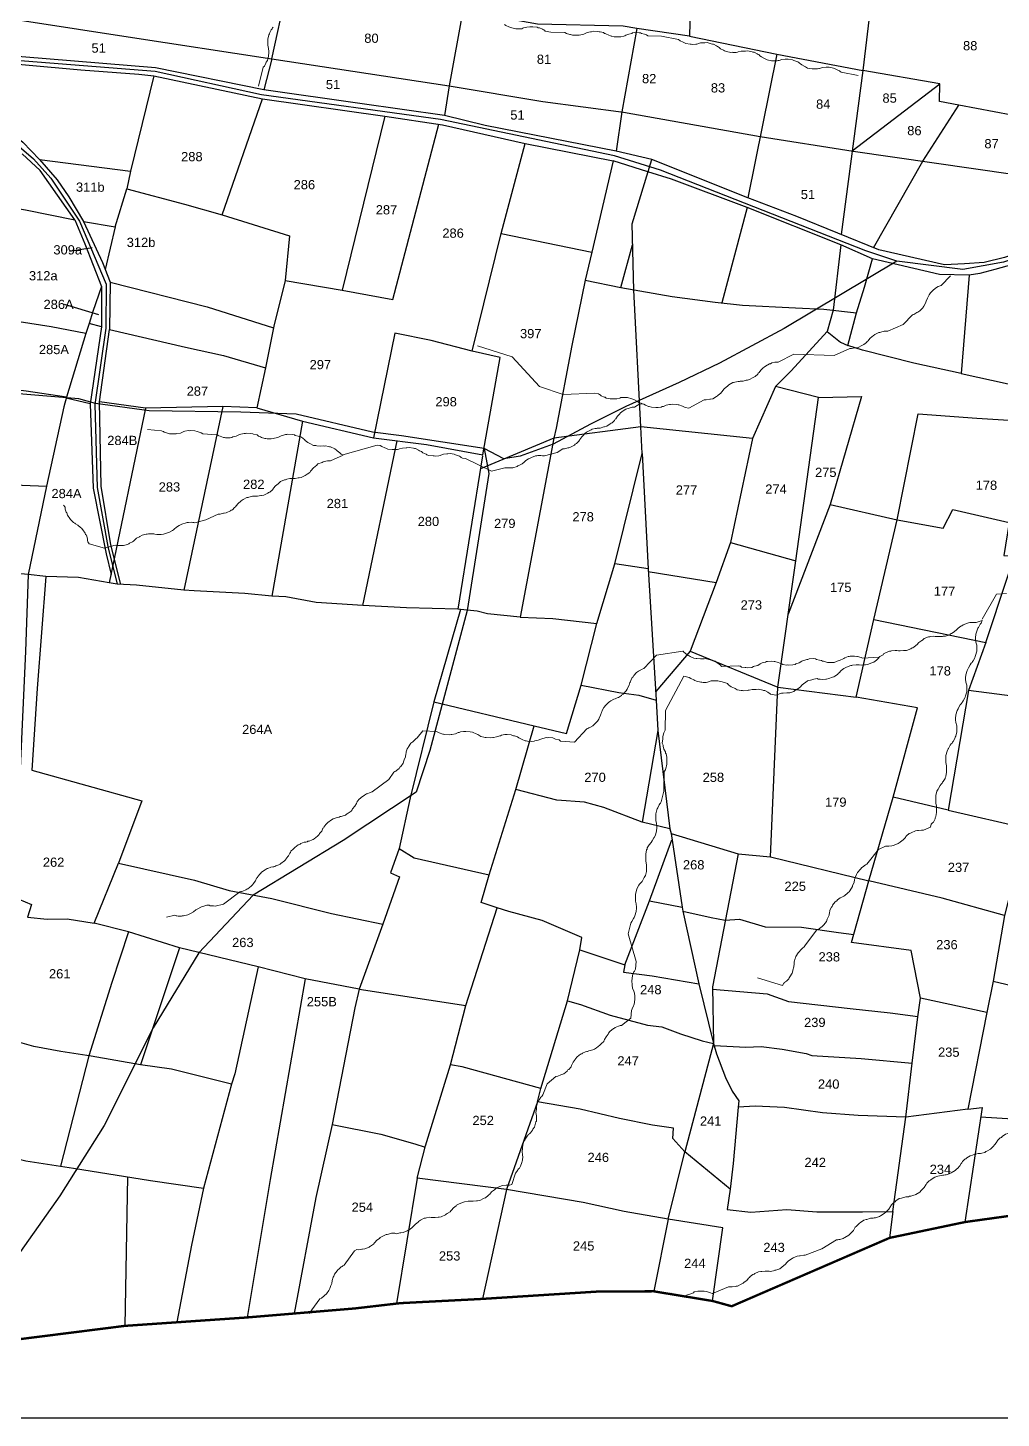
# Model space of a CAD drawing. Header units: inches. Extents: x 156 to 1336, y -394 to 439.
# Drawn here: x 368.1 to 663.6, y -394 to 27.8 of the extents above; entities that cross this region are included whole.
import ezdxf
from ezdxf.enums import TextEntityAlignment as Align

# ---------------------------------------------------------------- set-up
doc = ezdxf.new("R2010")
doc.units = ezdxf.units.IN
doc.header["$LTSCALE"] = 15
doc.header["$MEASUREMENT"] = 0
for name, color, linetype in [('BOUNDARY', 5, 'Continuous'), ('DIMENSION', 1, 'Continuous'), ('PLOT', 255, 'Continuous'), ('PLOT NO', 7, 'Continuous'), ('ROADS', 2, 'Continuous'), ('STREAM', 130, 'Continuous'), ('V', 6, 'Continuous')]:
    doc.layers.add(name, color=color, linetype=linetype)
doc.styles.get("Standard").update_dxf_attribs({"font": 'arial.ttf'})

msp = doc.modelspace()

# ---------------------------------------------------------------- linework, layer by layer
at = {"layer": 'BOUNDARY', "const_width": 0.713}
msp.add_lwpolyline([(678.01, -330.99), (652.61, -334.52), (629.73, -339.32), (581.8, -360.06), (576, -358.46), (558.13, -355.53), (541.67, -355.57), (506.16, -357.83), (481.23, -359.12), (467.45, -360.72), (434.7, -363.46), (397.64, -366.01), (364.16, -370.24)], dxfattribs=at)
at = {"layer": 'DIMENSION', "color": 2}
for points in [[(387.64, -39.01), (380.83, -40.13)], [(389.73, -59.28), (379.31, -56.21)]]:
    msp.add_lwpolyline(points, dxfattribs=at)
at = {"layer": 'PLOT'}
for points in [[(632.97, 120.62), (625.33, 46.24), (621.58, 14.86)], [(569.04, 25.24), (552.98, 27.59), (548.86, 28.24), (522.82, 28.88), (503.04, 32.45), (474.28, 36.94), (447.27, 40.91), (446.54, 38.31), (426.34, 41.25), (371.75, 48.46), (374.74, 59.19), (377.93, 73.28)], [(692.23, 61.64), (683.71, 42.83), (685.47, 35.1), (681.07, 24.24), (677.54, -0.78), (650.73, 4.31), (644.91, 5.42), (644.95, 10.8), (621.58, 14.86)], [(572.43, 54.14), (569.44, 42.1), (569.04, 25.24), (595.47, 19.75), (621.58, 14.86)], [(352.02, 32.25), (398.61, 25), (442.24, 18.37), (446.54, 38.31)], [(679.74, -18.47), (687.91, -27.9), (682.9, -33.76), (674.48, -38.81), (664.63, -41.91), (658.45, -43.44), (652.5, -43.85), (646.36, -44.08), (626.51, -39.61), (601.56, -29.51), (586.66, -23.85), (557.53, -12.16), (546.7, -9.6), (507.01, -1.81), (494.61, 1.17), (468.89, 4.81), (439.76, 8.96), (406.92, 15.65), (366.29, 18.97), (349, 20.21), (352.02, 32.25)], [(500.22, 32.89), (496.03, 10.13), (494.61, 1.17)], [(552.98, 27.59), (548.49, 2.26), (546.7, -9.6)], [(308.42, 12.04), (316.57, 14.76), (345.93, 17.91), (347.32, 17.96), (350.54, 18.07), (384.2, 15.01), (401.83, 13.69), (406.4, 13.21), (439.36, 6.24), (476.54, 1), (494.02, -1.63), (519.08, -7.29), (545.85, -12.6), (539.34, -40.25), (537.33, -48.81), (533.27, -68.6), (528.49, -93.66), (527.81, -96.75), (517.58, -151.04), (527.53, -151.45), (540.9, -152.94)], [(350.54, 18.07), (347.81, 3.11), (356.18, -0.28), (361.85, -2.93), (366.61, -6.89), (371.74, -12.19), (399.34, -15.73)], [(442.24, 18.37), (439.76, 8.96)], [(442.24, 18.37), (496.03, 10.13), (524.48, 5.41), (548.98, 2.17), (590.41, -5.18), (618.64, -9.61), (679.74, -18.47), (677.54, -0.78)], [(595.47, 19.75), (586.66, -23.85)], [(406.4, 13.21), (399.34, -15.73), (398.17, -21.08), (415.71, -25.77), (427.11, -28.98), (439.36, 6.24)], [(621.58, 14.86), (615.01, -34.96)], [(618.36, -9.57), (644.95, 10.8)], [(624.82, -38.93), (639.82, -12.68), (650.73, 4.31)], [(476.54, 1), (463.54, -51.78)], [(446.23, -48.84), (463.54, -51.78), (478.95, -54.66), (492.93, -1.47)], [(503.07, -70.29), (511.84, -34.59), (519.08, -7.29)], [(343.13, -23.41), (367.49, -27.44), (382.41, -30.5), (371.93, -15.5), (366.43, -10.48)], [(371.74, -12.19), (377.05, -18.31), (380.6, -23.49), (385.08, -31), (394.7, -32.55), (398.17, -21.08)], [(576, -358.46), (579.08, -336.23), (562.56, -333.62), (549.14, -331.3), (536.77, -328.56), (513.4, -324.64), (486.38, -321.25), (488.91, -311.36), (496.49, -286.84), (501.09, -268.78), (510.6, -239.22), (505.76, -237.59), (508.21, -229.14), (516.28, -203.25), (521.87, -183.99), (531.63, -186.28), (536.13, -171.63), (540.9, -152.94), (546.34, -134.82), (554.67, -101.33), (554.2, -93.32), (552.08, -51.85), (551.57, -31.73), (557.53, -12.16)], [(653.85, -47.28), (644.85, -47.07), (624.53, -42.33), (614.9, -38.07), (586.46, -26.77), (563.54, -18.12), (556.38, -15.94), (545.85, -12.6)], [(427.11, -28.98), (447.59, -35.28), (446.23, -48.84), (442.85, -62.77), (440.33, -75.42), (437.62, -87.54), (451.54, -91.57), (473.1, -96.64), (489.14, -98.6), (506.26, -101.81), (511.5, -72.22), (503.07, -70.29), (490.57, -67.11), (479.51, -64.9), (473.1, -96.64)], [(586.46, -26.77), (578.79, -55.63)], [(382.41, -30.5), (385.51, -37.8), (390.55, -50.67), (387.91, -58.24), (386.8, -61.89), (385.73, -64.99), (375.24, -62.92), (365.49, -61.44), (357.29, -60.42), (332.95, -57.26), (319.16, -54.9), (309.37, -52.94), (305.84, -52.57)], [(385.08, -31), (390.78, -43.44), (393.12, -49.43), (422.59, -56.82), (442.76, -63.23)], [(394.7, -32.55), (391.59, -45.52)], [(511.84, -34.59), (539.34, -40.25)], [(537.33, -48.81), (548.19, -51.02), (551.73, -38.1)], [(614.9, -38.07), (612.6, -57.85)], [(548.19, -51.02), (563.7, -53.7), (576.82, -55.41), (585.07, -56.32), (601.22, -57.14), (609.79, -57.53), (619.71, -58.68), (622.12, -50.88), (624.53, -42.33)], [(672.63, -42.53), (661.66, -45.51), (657.16, -46.78), (653.85, -47.28), (651.41, -77.12), (680, -83.34)], [(393.12, -49.43), (392.99, -63.71), (416.02, -69.11), (427.56, -71.6), (440.33, -75.42)], [(390.55, -50.67), (390.48, -62.97), (386.8, -61.89)], [(612.6, -57.85), (610.75, -64.33), (614.79, -67.55), (617.09, -68.55)], [(651.41, -77.12), (637.08, -73.96), (621.54, -69.99), (617.1, -68.56), (619.71, -58.68)], [(390.48, -62.97), (387.12, -86.3), (379.84, -84.59)], [(385.73, -64.99), (379.93, -84.31), (367.67, -82.43), (346.91, -79.95), (328.52, -76.86), (323.62, -76.04), (321.73, -75.15), (305.29, -72.37)], [(437.62, -87.54), (427.37, -87.15), (403.9, -87.64), (389.92, -85.64), (392.99, -63.71)], [(610.75, -64.33), (599.83, -76.32), (595.1, -81.04), (588.11, -96.82), (554.2, -93.32), (527.81, -96.75), (505.58, -105.98)], [(379.93, -84.31), (379.07, -87.23), (373.87, -111.25), (368.24, -138.06)], [(563.01, -215.19), (563.39, -216.67), (583.79, -222.81), (593.6, -223.74), (595.85, -172.29), (601.23, -133.89), (608.13, -84.4), (595.1, -81.04)], [(608.13, -84.4), (621.22, -84.11), (611.74, -116.87), (598.95, -150.11)], [(387.12, -86.3), (387.94, -111.85), (391.9, -131.85), (393.41, -138.09)], [(396.36, -141.06), (393.37, -129.12), (390.37, -111.23), (389.92, -85.64)], [(403.9, -87.64), (392.88, -140.64)], [(427.37, -87.15), (415.51, -142.84)], [(451.54, -91.57), (442.2, -144.65)], [(634.7, -302.65), (636.54, -286.31), (638.33, -272.24), (639.11, -266.62), (636.23, -252.11), (618.16, -249.71), (623.43, -231.03), (630.77, -205.65), (638.16, -178.51), (619.59, -175.32), (624.95, -151.77), (632.05, -121.46), (638.45, -89.29), (656.19, -90.69), (670.75, -91.57)], [(588.11, -96.82), (581.49, -128.37), (577.05, -140.5), (569.19, -161.33), (558.73, -173.54)], [(469.86, -147.46), (480.23, -97.51)], [(506.21, -102.11), (498.63, -148.54)], [(554.67, -101.33), (556.43, -136.31), (546.34, -134.82)], [(341.51, -109.95), (373.87, -111.25)], [(611.74, -116.87), (632.05, -121.46), (645.97, -124), (648.94, -118.32), (665.99, -122.33), (664.44, -132.33), (676.9, -133.25)], [(499.5, -148.71), (498.63, -148.54), (483.08, -148.21), (469.86, -147.46), (455.72, -146.53), (446.52, -144.8), (442.2, -144.65), (434.06, -143.85), (418.69, -143.01), (415.51, -142.84), (401.17, -141.29), (395.3, -141.01), (392.88, -140.64), (383.53, -139.03), (373.61, -138.63), (368.24, -138.06), (356.8, -137.06), (336.94, -133.57), (323.17, -129.11), (314.71, -127.03), (306.76, -125.06), (301, -124.01)], [(581.49, -128.37), (601.23, -133.89)], [(658.93, -158.74), (665.37, -139.22), (667.57, -132.56)], [(368.24, -138.06), (367.42, -161.42), (365.88, -196.86), (363.93, -203.91), (358.85, -227.65), (357.64, -233.34), (369.31, -238.15), (368.05, -241.99), (374, -242.66), (380.05, -242.57), (388.32, -243.81), (395.68, -225.63)], [(373.61, -138.63), (371.02, -172.63), (369.33, -197.46), (402.73, -206.73), (395.68, -225.63), (418.76, -230.83), (429.25, -233.9), (442.21, -236.35), (460.29, -240.95), (475.93, -244.17)], [(556.43, -136.31), (558.9, -176.24), (559.43, -185.4), (554.66, -213.2), (542.98, -208.73), (537.14, -207.11), (528.77, -206.58), (516.28, -203.25)], [(556.48, -137.18), (577.05, -140.5)], [(726.27, -137.9), (716.01, -185.45), (710.39, -184.11), (691.2, -178.08), (653.7, -173.22)], [(517.58, -151.04), (507.64, -150.01), (504.53, -149.15), (499.5, -148.71), (491.37, -176.66), (484.26, -205.81), (480.83, -221.24), (478.24, -228.58), (480.98, -229.78), (475.93, -244.17), (468.78, -263.88), (467.46, -269.51), (460.51, -304.89), (455.53, -327.05), (449.02, -362.26)], [(624.95, -151.77), (658.93, -158.74), (653.7, -173.22), (647.5, -209.52), (630.77, -205.65)], [(569.19, -161.33), (595.85, -172.29)], [(536.13, -171.63), (547.58, -173.91), (553.64, -174.7), (558.9, -176.24)], [(595.85, -172.29), (619.59, -175.32)], [(491.37, -176.66), (521.87, -183.99)], [(559.43, -185.4), (563.01, -215.19), (554.66, -213.2)], [(647.5, -209.52), (671.29, -215.03), (664.6, -241.47), (645.64, -236.26), (623.43, -231.03)], [(549.32, -256.51), (556.83, -237.04), (563.68, -218.61)], [(563.39, -216.67), (566.75, -238.99), (566.93, -240.2), (571.85, -262.24), (576.26, -280.33)], [(480.83, -221.24), (485.4, -223.99), (508.21, -229.14)], [(583.79, -222.81), (575.93, -263.16), (576.26, -280.33), (567.55, -313.23)], [(593.6, -223.74), (623.43, -231.03)], [(523.85, -294.03), (531.92, -267.42), (535.69, -251.96), (536.33, -248.19), (524.28, -243.08), (514.19, -240.26), (510.6, -239.22)], [(556.83, -237.04), (566.75, -238.99)], [(566.93, -240.2), (575.58, -242.12), (579.87, -242.95), (584.22, -242.63), (591.99, -244.92), (602.97, -245.08), (614.2, -246.71), (618.86, -247.25)], [(468.78, -263.88), (452.38, -260.69), (438.1, -257.1), (414.19, -251.37), (398.75, -246.44), (388.32, -243.81)], [(664.6, -241.47), (661.12, -261.43), (659.28, -270.92), (639.11, -266.62)], [(398.75, -246.44), (393.66, -261.82), (386.71, -284.11)], [(414.19, -251.37), (402.4, -286.78)], [(535.69, -251.96), (549.32, -256.51), (548.93, -258.66), (557.64, -259.8), (571.85, -262.24)], [(438.1, -257.1), (431.01, -289.6), (430.02, -292.67), (411.73, -288.11), (402.4, -286.78), (387.34, -284.21), (378.16, -282.75), (369.94, -281.31), (359.29, -278.2)], [(452.38, -260.69), (441.75, -321.65), (434.7, -363.46)], [(661.12, -261.43), (680.43, -266), (691.17, -267.56), (718.17, -272.84), (733.19, -276.42), (745.81, -278.95), (756.51, -279.78)], [(468.78, -263.88), (501.09, -268.78)], [(575.94, -263.83), (592.53, -265.28), (599.07, -267.56), (617.73, -269.77), (629.95, -271.08), (638.34, -272.14)], [(531.92, -267.42), (535.88, -268.54), (544.93, -271.73), (556.25, -274.74), (560.63, -275.31), (566.25, -277.45), (572.81, -279.52), (576.26, -280.33), (577.16, -283.48), (579.93, -290.67), (581.94, -294.84), (583.95, -297.72), (583.77, -299.62), (582.28, -316.8), (581.34, -324.56), (567.55, -313.23)], [(659.28, -270.92), (653.47, -300.28), (634.7, -302.65)], [(576.45, -280.99), (586.12, -281.42), (590.71, -281.31), (597.14, -282.1), (604.41, -283.38), (606.1, -283.94), (621.1, -284.92), (636.54, -286.31)], [(386.71, -284.11), (378.1, -317.53)], [(562.56, -333.62), (567.55, -313.23), (563.92, -309.18), (564.19, -306.08), (557.79, -305.17), (547.71, -303.13), (535.76, -300.23), (522.87, -298.06), (523.85, -294.03), (500.03, -287.47), (496.49, -286.84)], [(430.02, -292.67), (421.53, -324.27)], [(522.87, -298.06), (513.4, -324.64)], [(630.67, -331.27), (634.7, -302.65), (620.16, -302.2), (609.41, -301.42), (597.79, -299.76), (588.94, -299.41), (583.77, -299.62)], [(653.47, -300.28), (657.78, -299.79), (652.61, -334.52)], [(657.35, -302.6), (680.37, -304.05), (678.01, -330.99)], [(460.51, -304.89), (475.31, -307.88), (485.6, -310.82), (488.77, -311.8)], [(356.39, -313.15), (367.6, -315.94), (382, -318.12), (405.41, -321.93), (421.53, -324.27), (417.88, -341.55), (413.43, -364.92)], [(398.4, -320.79), (397.64, -366.01)], [(486.38, -321.25), (480.04, -359.26)], [(513.4, -324.64), (506.16, -357.83)], [(581.34, -324.56), (580.42, -330.7), (587.66, -331.48), (598.51, -330.69), (607.62, -331.38), (621.54, -331.46), (630.67, -331.27), (629.73, -339.32)], [(562.56, -333.62), (558.13, -355.53)]]:
    msp.add_lwpolyline(points, dxfattribs=at)
at = {"layer": 'ROADS', "color": 2}
for points in [[(692.27, -26.01), (681.62, -37.44), (664.33, -43.34), (651.98, -45.5), (631.93, -43.01), (622.53, -39.84), (560.22, -15.39), (546.23, -11.04), (493.41, -0.01), (439.13, 7.42), (406.83, 14.53), (349.14, 19.05), (316.21, 15.98), (308.56, 13.44)], [(346.15, 2.54), (359.65, -3.31), (369.86, -11.98), (375.17, -17.84), (383.85, -30.93), (391.9, -49.96), (391.8, -63.33), (388.52, -86.53), (389.19, -111.67), (392.48, -129.56), (395.3, -141.01)], [(631.93, -43.01), (597.72, -63.48), (578.07, -73.99), (565.91, -79.87), (549.64, -87.07), (538.98, -92.48), (527.6, -98.52), (517.58, -102.13), (512.65, -102.94), (506.71, -99.8), (481.62, -96.02), (472.74, -94.85), (449.57, -89.44), (432.81, -88.8), (404.95, -88.45), (388.71, -86.18), (383.66, -84.77), (365.42, -83.22), (346.57, -81.27), (331.38, -79.03), (309.14, -74.54), (305.27, -74.04)], [(506.71, -99.8), (508.07, -107.46), (501.56, -148.96), (490.2, -191.51), (486.07, -204.06), (463.9, -218.72), (436.55, -235.32), (420.03, -252.84), (406.22, -275.63), (391.34, -305.22), (377.89, -326.61), (350.95, -364.44), (344.21, -371.36)]]:
    msp.add_lwpolyline(points, dxfattribs=at)
at = {"layer": 'STREAM', "color": 4, "lineweight": 0}
for points in [[(442.64, 27.97), (442.4, 27.73), (442.29, 27.5), (442.05, 27.15), (441.58, 26.33), (441.47, 25.98), (441.35, 25.63), (441, 24.34), (441, 23.76), (441, 23.41), (441, 22.47), (441.23, 21.53), (441.23, 21.3), (441.35, 20.83), (441.35, 19.9), (441.23, 19.55), (441.23, 19.2), (440.88, 17.91), (440.53, 17.33), (440.41, 17.09), (439.95, 16.16), (439.6, 15.8)], [(525.2, 26.8), (524.96, 27.03), (524.73, 27.15), (524.38, 27.38), (523.44, 27.73), (523.09, 27.73), (522.74, 27.97), (521.45, 28.08), (520.75, 28.08), (520.52, 28.08), (519.58, 27.97), (518.65, 27.73), (518.41, 27.62), (518.06, 27.5), (517.01, 27.5), (516.66, 27.5), (516.31, 27.5), (515.02, 27.73), (514.44, 27.97), (514.2, 28.08), (513.27, 28.43), (512.8, 28.79)], [(525.2, 26.8), (526.95, 26.45)], [(526.95, 26.45), (531.16, 26.33)], [(543.79, 25.86), (543.44, 26.1), (543.2, 26.1), (542.85, 26.33), (541.92, 26.56), (541.57, 26.56), (541.22, 26.68), (539.93, 26.8), (539.23, 26.56), (538.99, 26.56), (537.94, 26.33), (537.12, 25.98), (536.89, 25.86), (536.54, 25.74), (535.49, 25.51), (535.25, 25.51), (534.9, 25.51), (533.5, 25.51), (532.91, 25.74), (532.68, 25.74), (531.63, 26.1), (531.16, 26.33)], [(556.3, 25.39), (555.95, 25.63), (555.72, 25.74), (555.37, 25.86), (554.43, 26.1), (554.08, 26.21), (553.73, 26.21), (552.44, 26.33), (551.74, 26.21), (551.51, 26.1), (550.57, 25.86), (549.64, 25.51), (549.4, 25.39), (549.05, 25.28), (548.12, 25.04), (547.76, 25.04), (547.41, 25.04), (546.13, 25.04), (545.43, 25.28), (545.19, 25.28), (544.26, 25.63), (543.79, 25.86)], [(556.3, 25.39), (560.51, 25.28)], [(560.51, 25.28), (565.66, 24.22)], [(578.05, 21.77), (577.7, 22), (577.47, 22.12), (577.23, 22.35), (576.3, 22.82), (575.95, 22.82), (575.6, 22.94), (574.31, 23.29), (573.61, 23.17), (573.37, 23.17), (572.32, 23.17), (571.5, 22.94), (571.27, 22.82), (570.92, 22.82), (569.87, 22.7), (569.51, 22.82), (569.16, 22.82), (567.88, 23.06), (567.29, 23.29), (567.06, 23.41), (566.12, 23.87), (565.66, 24.22)], [(590.33, 19.31), (590.1, 19.55), (589.86, 19.66), (589.51, 19.9), (588.58, 20.37), (588.23, 20.37), (587.99, 20.48), (586.7, 20.83), (586, 20.72), (585.77, 20.72), (584.72, 20.72), (583.78, 20.48), (583.55, 20.37), (583.2, 20.25), (582.14, 20.25), (581.91, 20.37), (581.56, 20.25), (580.27, 20.6), (579.57, 20.83), (579.34, 20.95), (578.4, 21.42), (578.05, 21.77)], [(602.73, 16.86), (602.37, 17.09), (602.14, 17.21), (601.91, 17.44), (600.97, 17.79), (600.62, 17.91), (600.27, 18.03), (598.98, 18.26), (598.28, 18.26), (598.05, 18.26), (597, 18.14), (596.18, 17.91), (595.94, 17.91), (595.59, 17.79), (594.54, 17.79), (594.19, 17.79), (593.84, 17.79), (592.55, 18.03), (591.97, 18.38), (591.73, 18.49), (590.8, 18.96), (590.33, 19.31)], [(438.19, 10.07), (439.6, 15.8)], [(615, 14.28), (614.77, 14.52), (614.54, 14.75), (614.19, 14.87), (613.25, 15.34), (612.9, 15.45), (612.67, 15.57), (611.38, 15.8), (610.68, 15.8), (610.44, 15.8), (609.39, 15.69), (608.46, 15.45), (608.22, 15.45), (607.87, 15.34), (606.82, 15.34), (606.47, 15.34), (606.23, 15.34), (604.83, 15.57), (604.25, 15.92), (604.01, 16.04), (603.08, 16.51), (602.73, 16.86)], [(615, 14.28), (620.15, 13.35)], [(645.41, -50.38), (645.06, -50.5), (644.82, -50.62), (644.47, -50.73), (643.65, -51.2), (643.42, -51.43), (643.07, -51.67), (642.13, -52.6), (641.78, -53.19), (641.67, -53.42), (641.2, -54.24), (640.85, -55.18), (640.73, -55.41), (640.61, -55.76), (640.15, -56.7), (639.91, -56.93), (639.8, -57.16), (638.86, -58.1), (638.27, -58.45), (638.04, -58.57), (637.11, -59.15), (636.64, -59.27)], [(645.41, -50.38), (648.21, -47.46)], [(629.15, -64.3), (633.83, -62.19)], [(633.83, -62.19), (636.64, -59.27)], [(629.15, -64.3), (628.69, -64.3), (628.45, -64.3), (628.1, -64.3), (627.05, -64.53), (626.81, -64.65), (626.46, -64.65), (625.29, -65.23), (624.71, -65.7), (624.48, -65.82), (623.77, -66.52), (623.19, -67.22), (622.96, -67.34), (622.72, -67.69), (621.9, -68.27), (621.67, -68.39), (621.32, -68.62), (620.15, -69.21), (619.45, -69.33), (619.21, -69.33), (618.16, -69.56), (617.69, -69.56)], [(540.28, -83.01), (530.69, -83.48), (523.44, -81.02), (515.14, -72.02), (504.61, -68.74)], [(595.94, -73.65), (600.62, -71.2)], [(600.62, -71.2), (612.9, -71.67)], [(612.9, -71.67), (617.69, -69.56)], [(595.94, -73.65), (595.59, -73.65), (595.24, -73.65), (594.89, -73.65), (593.96, -73.89), (593.6, -74.12), (593.25, -74.12), (592.08, -74.82), (591.62, -75.17), (591.38, -75.41), (590.68, -76.11), (590.1, -76.81), (589.86, -77.04), (589.75, -77.28), (588.93, -77.98), (588.69, -78.1), (588.34, -78.33), (587.17, -78.92), (586.59, -79.15), (586.24, -79.15), (585.3, -79.38), (584.72, -79.38)], [(584.72, -79.38), (584.37, -79.38), (584.13, -79.5), (583.78, -79.5), (582.73, -79.73), (582.38, -79.85), (582.14, -79.85), (580.97, -80.55), (580.39, -81.02), (580.27, -81.14), (579.45, -81.84), (578.87, -82.54), (578.75, -82.77), (578.52, -83.01), (577.7, -83.71), (577.47, -83.83), (577.23, -84.06), (576.06, -84.76), (575.36, -84.88), (575.13, -84.88), (574.08, -85.11), (573.49, -85.11)], [(541.33, -83.24), (540.28, -83.01)], [(541.33, -83.24), (541.68, -83.48), (541.92, -83.59), (542.15, -83.83), (543.09, -84.29), (543.44, -84.29), (543.67, -84.53), (544.96, -84.76), (545.66, -84.76), (545.89, -84.76), (546.95, -84.76), (547.88, -84.53), (548.12, -84.41), (548.47, -84.41), (549.52, -84.41), (549.87, -84.41), (550.22, -84.41), (551.51, -84.76), (552.09, -85), (552.32, -85.11), (553.26, -85.58), (553.61, -85.93)], [(552.32, -87.34), (551.86, -87.34), (551.62, -87.34), (551.27, -87.45), (550.34, -87.69), (549.99, -87.8), (549.64, -87.92), (548.58, -88.62), (548, -89.09), (547.88, -89.32), (547.18, -90.02), (546.59, -90.84), (546.48, -90.96), (546.24, -91.31), (545.54, -92.01), (545.19, -92.13), (544.96, -92.36), (543.91, -93.07), (543.2, -93.3), (542.97, -93.3), (541.92, -93.65), (541.45, -93.65)], [(552.32, -87.34), (553.96, -86.28)], [(554.66, -86.17), (553.61, -85.93)], [(553.96, -86.28), (555.13, -86.4)], [(567.64, -87.45), (567.29, -87.22), (567.06, -87.1), (566.83, -86.98), (565.77, -86.63), (565.54, -86.63), (565.19, -86.52), (563.78, -86.4), (563.2, -86.52), (562.97, -86.52), (561.91, -86.75), (561.1, -87.1), (560.74, -87.1), (560.39, -87.34), (559.46, -87.45), (559.11, -87.45), (558.76, -87.45), (557.47, -87.34), (556.77, -87.1), (556.53, -87.1), (555.6, -86.75), (555.13, -86.4)], [(567.64, -87.45), (568.81, -87.57)], [(568.81, -87.57), (573.49, -85.11)], [(408.72, -94.47), (404.51, -94.12)], [(408.72, -94.47), (408.96, -94.59), (409.31, -94.7), (409.54, -94.94), (410.6, -95.17), (410.83, -95.29), (411.18, -95.4), (412.47, -95.4), (413.17, -95.4), (413.4, -95.29), (414.45, -95.17), (415.27, -94.82), (415.51, -94.7), (415.86, -94.59), (416.91, -94.35), (417.26, -94.47), (417.61, -94.35), (418.9, -94.47), (419.6, -94.7), (419.83, -94.82), (420.77, -95.05), (421.24, -95.4)], [(425.45, -95.75), (421.24, -95.4)], [(425.68, -95.75), (425.45, -95.75)], [(425.68, -95.75), (425.91, -95.87), (426.15, -95.99), (426.5, -96.11), (427.55, -96.46), (427.9, -96.46), (428.14, -96.57), (429.54, -96.57), (430.12, -96.46), (430.36, -96.34), (431.41, -96.11), (432.23, -95.75), (432.46, -95.64), (432.81, -95.52), (433.87, -95.29), (434.22, -95.29), (434.45, -95.17), (435.85, -95.29), (436.44, -95.4), (436.67, -95.52), (437.72, -95.75), (438.19, -96.11)], [(438.19, -96.11), (438.54, -96.22), (438.78, -96.34), (439.13, -96.46), (440.06, -96.81), (440.41, -96.81), (440.77, -96.92), (442.05, -96.92), (442.75, -96.81), (442.99, -96.69), (444.04, -96.46), (444.86, -96.11), (445.09, -95.99), (445.44, -95.87), (446.38, -95.64), (446.73, -95.64), (447.08, -95.52), (448.37, -95.64), (449.07, -95.75), (449.3, -95.87), (450.24, -96.11), (450.82, -96.34)], [(451.06, -96.34), (450.82, -96.34)], [(451.64, -96.69), (451.06, -96.34)], [(451.64, -96.69), (451.87, -96.92), (452.11, -97.16), (452.34, -97.39), (453.16, -97.98), (453.39, -98.09), (453.75, -98.33), (454.91, -98.91), (455.62, -98.91), (455.85, -99.03), (456.9, -99.15), (457.84, -99.03), (458.07, -99.15), (458.42, -99.03), (459.48, -99.26), (459.71, -99.38), (460.06, -99.38), (461.35, -99.96), (461.81, -100.32), (462.05, -100.55), (462.87, -101.13), (463.22, -101.6)], [(541.45, -93.65), (540.98, -93.65), (540.75, -93.77), (540.4, -93.77), (539.46, -94), (539.11, -94.23), (538.76, -94.35), (537.71, -94.94), (537.12, -95.4), (537.01, -95.64), (536.3, -96.34), (535.72, -97.16), (535.6, -97.27), (535.37, -97.63), (534.67, -98.33), (534.32, -98.56), (534.08, -98.8), (533.03, -99.38), (532.33, -99.61), (532.09, -99.61), (531.04, -99.96), (530.57, -99.96)], [(463.8, -101.72), (474.21, -98.8)], [(474.21, -98.8), (475.15, -98.91)], [(487.66, -100.78), (487.31, -100.67), (487.07, -100.55), (486.72, -100.32), (485.79, -99.85), (485.55, -99.85), (485.2, -99.73), (483.92, -99.5), (483.21, -99.61), (482.98, -99.61), (481.93, -99.73), (480.99, -99.96), (480.76, -100.08), (480.41, -100.2), (479.36, -100.2), (479.12, -100.2), (478.77, -100.2), (477.48, -100.08), (476.78, -99.73), (476.55, -99.61), (475.61, -99.26), (475.15, -98.91)], [(500.05, -102.77), (499.7, -102.54), (499.47, -102.42), (499.23, -102.19), (498.3, -101.84), (497.95, -101.72), (497.6, -101.6), (496.31, -101.37), (495.61, -101.48), (495.38, -101.48), (494.32, -101.6), (493.5, -101.84), (493.27, -101.95), (492.92, -102.07), (491.87, -102.19), (491.52, -102.07), (491.17, -102.07), (489.88, -101.95), (489.29, -101.72), (489.06, -101.6), (488.01, -101.13), (487.66, -100.78)], [(524.96, -102.07), (528.82, -101.02)], [(528.82, -101.02), (530.57, -99.96)], [(460.06, -103.59), (459.71, -103.59), (459.48, -103.59), (459.12, -103.59), (458.07, -103.82), (457.84, -103.94), (457.49, -104.06), (456.2, -104.53), (455.73, -104.99), (455.5, -105.23), (454.8, -105.81), (454.21, -106.51), (453.98, -106.75), (453.75, -107.1), (452.93, -107.68), (452.69, -107.8), (452.34, -108.03), (451.17, -108.62), (450.47, -108.73), (450.24, -108.73), (449.3, -108.97), (448.72, -108.97)], [(460.06, -103.59), (463.92, -101.84)], [(463.92, -101.84), (463.22, -101.6)], [(500.05, -102.77), (500.99, -102.89)], [(500.99, -102.89), (508.94, -106.75)], [(524.96, -102.07), (524.61, -102.07), (524.38, -102.07), (523.91, -101.95), (522.97, -101.95), (522.62, -102.07), (522.27, -102.07), (520.99, -102.54), (520.4, -102.89), (520.17, -103), (519.35, -103.47), (518.65, -104.17), (518.41, -104.29), (518.18, -104.53), (517.24, -104.99), (516.89, -105.11), (516.66, -105.34), (515.37, -105.69), (514.67, -105.69), (514.44, -105.69), (513.38, -105.69), (512.92, -105.69)], [(448.72, -108.97), (448.37, -108.97), (448.13, -108.97), (447.66, -108.97), (446.73, -109.2), (446.38, -109.32), (446.03, -109.32), (444.86, -109.9), (444.39, -110.37), (444.16, -110.61), (443.34, -111.19), (442.75, -111.89), (442.64, -112.13), (442.4, -112.36), (441.58, -113.06), (441.23, -113.18), (441, -113.41), (439.83, -114), (439.13, -114.11), (438.89, -114.11), (437.84, -114.35), (437.37, -114.35)], [(508.94, -106.75), (512.92, -105.69)], [(379.02, -117.04), (379.49, -117.62)], [(386.39, -128.15), (386.27, -127.8), (386.27, -127.56), (386.27, -127.21), (385.92, -126.16), (385.69, -125.92), (385.57, -125.57), (384.87, -124.52), (384.4, -124.05), (384.17, -123.82), (383.35, -123.12), (382.65, -122.65), (382.41, -122.53), (382.06, -122.3), (381.36, -121.6), (381.13, -121.36), (380.89, -121.13), (380.19, -120.08), (379.96, -119.38), (379.84, -119.14), (379.49, -118.21), (379.49, -117.62)], [(437.37, -114.35), (436.91, -114.35), (436.67, -114.35), (436.32, -114.35), (435.27, -114.58), (435.04, -114.7), (434.68, -114.7), (433.52, -115.28), (432.93, -115.75), (432.81, -115.87), (431.99, -116.57), (431.41, -117.27), (431.18, -117.51), (430.94, -117.74), (430.24, -118.44), (429.89, -118.56), (429.66, -118.79), (428.37, -119.38), (427.79, -119.49), (427.55, -119.49), (426.5, -119.73), (425.91, -119.73)], [(418.9, -122.42), (418.55, -122.3), (418.2, -122.3), (417.85, -122.18), (416.91, -122.3), (416.56, -122.3), (416.21, -122.42), (414.92, -122.77), (414.34, -123.12), (414.1, -123.24), (413.28, -123.7), (412.58, -124.29), (412.35, -124.52), (412.12, -124.76), (411.18, -125.22), (410.83, -125.34), (410.6, -125.46), (409.31, -125.81), (408.61, -125.92), (408.37, -125.92), (407.32, -125.92), (406.74, -125.81)], [(418.9, -122.42), (422.17, -121.48)], [(422.17, -121.48), (425.91, -119.73)], [(406.74, -125.81), (406.39, -125.69), (406.15, -125.69), (405.8, -125.69), (404.75, -125.69), (404.4, -125.81), (404.05, -125.81), (402.88, -126.16), (402.18, -126.51), (402.06, -126.63), (401.12, -127.09), (400.42, -127.8), (400.19, -127.91), (399.95, -128.15), (399.02, -128.61), (398.78, -128.73), (398.43, -128.97), (397.15, -129.32), (396.45, -129.32), (396.21, -129.32), (395.16, -129.32), (394.69, -129.2)], [(386.39, -128.15), (386.74, -128.73)], [(386.74, -128.73), (391.42, -130.13)], [(391.42, -130.13), (394.69, -129.2)], [(662.13, -144.05), (657.8, -151.65)], [(665.17, -143.82), (662.13, -144.05)], [(656.05, -152.59), (655.7, -152.59), (655.35, -152.59), (655, -152.59), (654.06, -152.59), (653.71, -152.7), (653.36, -152.82), (652.07, -153.29), (651.61, -153.64), (651.37, -153.76), (650.55, -154.34), (649.85, -155.04), (649.62, -155.16), (649.38, -155.51), (648.57, -155.98), (648.21, -156.1), (647.98, -156.33), (646.69, -156.8), (645.99, -156.8), (645.76, -156.91), (644.71, -156.91), (644.24, -156.91)], [(654.53, -164.98), (654.76, -164.75), (654.88, -164.51), (655.11, -164.28), (655.58, -163.35), (655.7, -162.99), (655.82, -162.64), (656.17, -161.36), (656.17, -160.77), (656.17, -160.42), (656.17, -159.49), (655.93, -158.55), (655.93, -158.32), (655.82, -157.97), (655.82, -156.91), (655.93, -156.56), (655.93, -156.21), (656.28, -154.93), (656.52, -154.34), (656.75, -154.11), (657.22, -153.17), (657.57, -152.82)], [(656.05, -152.59), (657.8, -152)], [(657.8, -152), (657.57, -152.82)], [(644.24, -156.91), (643.89, -156.91), (643.54, -156.91), (643.19, -156.8), (642.25, -156.91), (641.9, -157.03), (641.55, -157.03), (640.26, -157.5), (639.68, -157.97), (639.56, -158.08), (638.63, -158.67), (638.04, -159.37), (637.81, -159.49), (637.57, -159.72), (636.75, -160.3), (636.4, -160.42), (636.17, -160.66), (634.88, -161.12), (634.18, -161.12), (633.95, -161.12), (632.9, -161.24), (632.43, -161.24)], [(558.99, -162.53), (555.13, -166.62)], [(566.94, -161.36), (558.99, -162.53)], [(567.06, -161.36), (566.94, -161.36)], [(567.06, -161.36), (567.29, -161.59), (567.53, -161.83), (567.76, -162.06), (568.58, -162.64), (568.93, -162.76), (569.16, -162.99), (570.33, -163.46), (571.04, -163.58), (571.27, -163.58), (572.32, -163.7), (573.26, -163.7), (573.49, -163.7), (573.84, -163.58), (574.89, -163.81), (575.24, -163.93), (575.6, -163.93), (576.77, -164.4), (577.35, -164.87), (577.58, -164.98), (578.4, -165.57), (578.75, -166.03)], [(583.9, -165.8), (584.25, -165.92), (584.48, -165.92), (584.83, -166.15), (585.89, -166.27), (586.12, -166.27), (586.47, -166.39), (587.87, -166.27), (588.46, -166.03), (588.69, -165.92), (589.75, -165.68), (590.45, -165.22), (590.68, -165.1), (591.03, -164.87), (592.08, -164.63), (592.32, -164.51), (592.67, -164.51), (593.96, -164.4), (594.66, -164.51), (594.89, -164.51), (595.94, -164.75), (596.41, -164.98)], [(596.41, -164.98), (596.76, -165.1), (597, -165.22), (597.35, -165.33), (598.4, -165.57), (598.75, -165.45), (599.1, -165.57), (600.39, -165.45), (601.09, -165.33), (601.32, -165.22), (602.26, -164.87), (603.08, -164.4), (603.31, -164.28), (603.66, -164.16), (604.6, -163.81), (604.95, -163.81), (605.3, -163.7), (606.58, -163.58), (607.29, -163.7), (607.52, -163.81), (608.46, -164.05), (609.04, -164.16)], [(609.04, -164.16), (609.39, -164.4), (609.62, -164.4), (609.98, -164.51), (610.91, -164.75), (611.26, -164.75), (611.61, -164.75), (612.9, -164.75), (613.6, -164.51), (613.83, -164.4), (614.77, -164.05), (615.59, -163.7), (615.82, -163.58), (616.17, -163.35), (617.11, -162.99), (617.46, -162.99), (617.81, -162.88), (619.1, -162.88), (619.8, -162.99), (620.03, -162.99), (621.08, -163.23), (621.55, -163.46)], [(632.43, -161.24), (631.96, -161.12), (631.73, -161.12), (631.38, -161.12), (630.32, -161.24), (630.09, -161.36), (629.74, -161.36), (628.45, -161.83), (627.87, -162.18), (627.75, -162.41), (626.81, -162.99), (626.23, -163.58), (626, -163.81), (625.76, -164.05), (624.94, -164.63), (624.59, -164.75), (624.36, -164.87), (623.07, -165.33), (622.37, -165.45), (622.14, -165.45), (621.08, -165.57), (620.5, -165.45)], [(626.7, -163.11), (621.55, -163.46)], [(546.48, -175.74), (546.83, -175.62), (547.06, -175.51), (547.41, -175.39), (548.35, -174.81), (548.47, -174.57), (548.82, -174.34), (549.75, -173.4), (550.1, -172.82), (550.22, -172.58), (550.69, -171.65), (550.92, -170.83), (551.04, -170.6), (551.16, -170.24), (551.62, -169.31), (551.86, -169.08), (552.09, -168.72), (552.91, -167.79), (553.49, -167.44), (553.73, -167.32), (554.66, -166.74), (555.13, -166.62)], [(583.9, -165.8), (578.75, -166.03)], [(620.5, -165.45), (620.15, -165.45), (619.92, -165.45), (619.56, -165.45), (618.51, -165.57), (618.28, -165.68), (617.93, -165.68), (616.64, -166.15), (616.06, -166.5), (615.82, -166.62), (615, -167.2), (614.42, -167.91), (614.19, -168.02), (613.95, -168.37), (613.13, -168.96), (612.78, -169.08), (612.43, -169.19), (611.26, -169.66), (610.56, -169.78), (610.33, -169.78), (609.27, -169.89), (608.69, -169.78)], [(651.49, -177.26), (651.72, -176.91), (651.84, -176.68), (652.07, -176.44), (652.54, -175.51), (652.66, -175.27), (652.78, -174.92), (653.13, -173.64), (653.13, -172.93), (653.13, -172.7), (653.13, -171.65), (652.89, -170.71), (652.89, -170.48), (652.78, -170.13), (652.78, -169.08), (652.89, -168.84), (652.89, -168.49), (653.24, -167.2), (653.59, -166.62), (653.71, -166.39), (654.18, -165.45), (654.53, -164.98)], [(561.68, -179.37), (567.29, -168.96)], [(567.29, -168.96), (568.93, -169.31)], [(581.21, -171.88), (580.97, -171.65), (580.74, -171.41), (580.51, -171.18), (579.57, -170.83), (579.22, -170.71), (578.87, -170.6), (577.58, -170.36), (576.88, -170.36), (576.65, -170.36), (575.6, -170.36), (574.78, -170.6), (574.43, -170.71), (574.08, -170.83), (573.14, -170.83), (572.79, -170.71), (572.44, -170.71), (571.15, -170.48), (570.57, -170.24), (570.33, -170.01), (569.4, -169.66), (568.93, -169.31)], [(593.6, -174.34), (593.25, -174.1), (593.02, -173.99), (592.79, -173.75), (591.85, -173.29), (591.5, -173.29), (591.27, -173.17), (589.98, -172.82), (589.28, -172.93), (588.93, -172.93), (587.99, -172.93), (587.06, -173.17), (586.82, -173.17), (586.47, -173.29), (585.42, -173.4), (585.07, -173.29), (584.72, -173.29), (583.43, -173.05), (582.85, -172.7), (582.61, -172.58), (581.68, -172.12), (581.21, -171.88)], [(608.69, -169.78), (608.34, -169.78), (608.1, -169.78), (607.75, -169.66), (606.7, -169.78), (606.35, -169.89), (606.12, -170.01), (604.83, -170.36), (604.25, -170.83), (604.01, -170.95), (603.19, -171.53), (602.61, -172.23), (602.37, -172.35), (602.14, -172.58), (601.21, -173.17), (600.97, -173.29), (600.62, -173.52), (599.45, -173.99), (598.75, -173.99), (598.52, -173.99), (597.46, -174.1), (596.88, -174.1)], [(537.82, -184.86), (538.18, -184.75), (538.41, -184.63), (538.76, -184.51), (539.7, -183.93), (539.93, -183.69), (540.16, -183.46), (541.1, -182.52), (541.45, -181.94), (541.57, -181.7), (542.03, -180.77), (542.27, -179.95), (542.39, -179.72), (542.5, -179.37), (542.97, -178.43), (543.2, -178.2), (543.44, -177.96), (544.37, -176.91), (544.84, -176.56), (545.07, -176.44), (546.01, -175.86), (546.48, -175.74)], [(593.6, -174.34), (595.24, -174.69)], [(595.24, -174.69), (596.88, -174.1)], [(561.56, -185.33), (561.68, -179.37)], [(648.45, -189.42), (648.68, -189.19), (648.8, -188.95), (649.03, -188.72), (649.5, -187.79), (649.62, -187.43), (649.85, -187.08), (650.09, -185.8), (650.09, -185.21), (650.09, -184.86), (650.09, -183.93), (649.85, -182.99), (649.85, -182.76), (649.73, -182.41), (649.73, -181.35), (649.85, -181), (649.85, -180.65), (650.2, -179.37), (650.55, -178.78), (650.67, -178.55), (651.14, -177.61), (651.49, -177.26)], [(488.01, -185.45), (486.37, -187.67)], [(492.22, -185.68), (488.01, -185.45)], [(537.82, -184.86), (534.08, -188.95)], [(561.56, -185.33), (561.45, -185.68), (561.33, -185.91), (561.21, -186.15), (560.86, -187.2), (560.86, -187.55), (560.86, -187.9), (560.74, -189.19), (560.98, -189.89), (560.98, -190.12), (561.21, -191.06), (561.68, -191.88), (561.68, -192.23), (561.91, -192.46), (562.15, -193.52), (562.15, -193.87), (562.15, -194.22), (562.15, -195.5), (562.03, -196.21), (561.91, -196.44), (561.68, -197.37), (561.33, -197.84)], [(479.24, -198.08), (479.59, -197.84), (479.82, -197.73), (480.06, -197.49), (480.88, -196.91), (481.11, -196.56), (481.34, -196.32), (482.04, -195.27), (482.28, -194.57), (482.4, -194.33), (482.75, -193.4), (482.86, -192.46), (482.98, -192.23), (482.98, -191.88), (483.33, -190.94), (483.56, -190.59), (483.68, -190.36), (484.38, -189.19), (484.97, -188.84), (485.2, -188.6), (485.9, -187.9), (486.37, -187.67)], [(492.22, -185.68), (492.57, -185.91), (492.8, -186.03), (493.04, -186.15), (494.09, -186.5), (494.32, -186.5), (494.67, -186.62), (496.08, -186.73), (496.66, -186.62), (496.9, -186.62), (497.95, -186.38), (498.77, -186.03), (499.12, -186.03), (499.47, -185.8), (500.4, -185.68), (500.75, -185.68), (501.11, -185.68), (502.39, -185.8), (503.09, -185.91), (503.33, -186.03), (504.26, -186.38), (504.73, -186.62)], [(504.73, -186.62), (505.08, -186.85), (505.32, -186.97), (505.67, -187.2), (506.6, -187.43), (506.95, -187.55), (507.3, -187.55), (508.59, -187.67), (509.29, -187.55), (509.53, -187.55), (510.46, -187.32), (511.4, -186.97), (511.63, -186.97), (511.98, -186.85), (512.92, -186.62), (513.27, -186.62), (513.62, -186.62), (514.9, -186.73), (515.61, -186.97), (515.84, -186.97), (516.78, -187.32), (517.24, -187.67)], [(517.24, -187.67), (517.59, -187.79), (517.83, -187.9), (518.18, -188.14), (519.11, -188.49), (519.47, -188.49), (519.82, -188.6), (521.1, -188.72), (521.8, -188.6), (522.04, -188.49), (523.09, -188.37), (523.91, -188.02), (524.14, -187.9), (524.49, -187.79), (525.55, -187.55), (525.9, -187.67), (526.13, -187.55), (527.53, -187.67), (528.12, -187.9), (528.35, -188.02), (529.4, -188.25), (529.87, -188.6)], [(534.08, -188.95), (529.87, -188.6)], [(645.41, -201.7), (645.64, -201.35), (645.76, -201.12), (645.99, -200.88), (646.58, -199.95), (646.58, -199.71), (646.81, -199.36), (647.05, -198.08), (647.05, -197.37), (647.05, -197.14), (647.05, -196.09), (646.81, -195.15), (646.81, -194.92), (646.81, -194.57), (646.81, -193.52), (646.81, -193.28), (646.81, -192.93), (647.16, -191.64), (647.51, -190.94), (647.63, -190.83), (648.1, -189.89), (648.45, -189.42)], [(479.24, -198.08), (477.72, -200.3)], [(561.21, -203.81), (561.33, -197.84)], [(477.72, -200.3), (472.69, -204.04)], [(642.37, -213.86), (642.6, -213.63), (642.72, -213.4), (643.07, -213.16), (643.54, -212.23), (643.54, -211.87), (643.77, -211.52), (644, -210.24), (644, -209.65), (644, -209.3), (644, -208.37), (643.77, -207.43), (643.77, -207.2), (643.77, -206.85), (643.77, -205.79), (643.77, -205.44), (643.77, -205.09), (644.12, -203.81), (644.47, -203.22), (644.59, -202.99), (645.06, -202.05), (645.41, -201.7)], [(462.63, -211.64), (462.98, -211.52), (463.22, -211.52), (463.57, -211.41), (464.62, -211.06), (464.85, -210.82), (465.09, -210.71), (466.26, -209.89), (466.61, -209.42), (466.73, -209.19), (467.43, -208.37), (467.9, -207.55), (468.01, -207.31), (468.13, -206.96), (468.83, -206.14), (469.06, -206.03), (469.3, -205.68), (470.35, -204.98), (470.94, -204.62), (471.17, -204.62), (472.1, -204.16), (472.69, -204.04)], [(560.39, -207.08), (561.21, -203.81)], [(560.39, -207.08), (560.16, -207.43), (560.04, -207.67), (559.81, -207.9), (559.34, -208.83), (559.22, -209.19), (559.11, -209.42), (558.76, -210.71), (558.76, -211.41), (558.76, -211.64), (558.76, -212.69), (558.99, -213.63), (558.99, -213.86), (559.11, -214.21), (559.11, -215.27), (558.99, -215.5), (558.99, -215.85), (558.64, -217.14), (558.29, -217.84), (558.17, -217.96), (557.7, -218.89), (557.35, -219.36)], [(452.58, -219.24), (452.93, -219.13), (453.16, -219.01), (453.51, -219.01), (454.45, -218.54), (454.8, -218.42), (455.03, -218.31), (456.08, -217.49), (456.55, -216.9), (456.67, -216.67), (457.37, -215.97), (457.72, -215.03), (457.96, -214.92), (458.07, -214.56), (458.77, -213.75), (459.01, -213.51), (459.24, -213.28), (460.29, -212.46), (460.88, -212.23), (461.11, -212.11), (462.05, -211.76), (462.63, -211.64)], [(642.13, -214.68), (640.03, -215.62)], [(642.37, -213.86), (642.13, -214.68)], [(442.52, -226.73), (442.87, -226.73), (443.1, -226.61), (443.45, -226.49), (444.39, -226.14), (444.74, -225.91), (444.98, -225.79), (446.03, -224.97), (446.5, -224.5), (446.61, -224.27), (447.31, -223.45), (447.66, -222.63), (447.9, -222.4), (448.02, -222.05), (448.72, -221.35), (448.95, -221.11), (449.18, -220.88), (450.24, -220.06), (450.82, -219.83), (451.06, -219.71), (451.99, -219.24), (452.58, -219.24)], [(628.45, -220.53), (628.8, -220.53), (629.04, -220.53), (629.5, -220.53), (630.44, -220.41), (630.79, -220.29), (631.14, -220.18), (632.31, -219.71), (632.9, -219.24), (633.01, -219.13), (633.83, -218.54), (634.53, -217.84), (634.65, -217.6), (634.88, -217.37), (635.7, -216.67), (636.05, -216.55), (636.29, -216.44), (637.57, -215.85), (638.16, -215.73), (638.51, -215.73), (639.44, -215.62), (640.03, -215.62)], [(557.35, -219.36), (557.12, -219.59), (557, -219.83), (556.77, -220.06), (556.18, -221), (556.18, -221.35), (555.95, -221.58), (555.72, -222.87), (555.72, -223.57), (555.72, -223.92), (555.72, -224.86), (555.83, -225.79), (555.95, -226.02), (555.95, -226.38), (555.95, -227.43), (555.95, -227.78), (555.95, -228.13), (555.6, -229.42), (555.25, -230), (555.13, -230.23), (554.66, -231.17), (554.31, -231.52)], [(626.35, -221.46), (622.84, -225.91)], [(628.45, -220.53), (626.35, -221.46)], [(432.46, -234.33), (432.81, -234.21), (433.05, -234.21), (433.4, -234.09), (434.33, -233.74), (434.68, -233.51), (434.92, -233.39), (435.97, -232.57), (436.44, -232.11), (436.56, -231.87), (437.26, -231.05), (437.61, -230.23), (437.84, -230), (437.96, -229.65), (438.66, -228.83), (438.89, -228.71), (439.13, -228.36), (440.18, -227.66), (440.77, -227.31), (441, -227.31), (441.93, -226.84), (442.52, -226.73)], [(615.24, -235.96), (615.59, -235.73), (615.82, -235.61), (616.17, -235.5), (616.99, -234.79), (617.11, -234.56), (617.46, -234.33), (618.16, -233.27), (618.51, -232.69), (618.51, -232.46), (618.98, -231.52), (619.1, -230.59), (619.21, -230.35), (619.33, -230), (619.68, -229.06), (619.92, -228.71), (620.03, -228.48), (620.85, -227.43), (621.32, -226.96), (621.55, -226.84), (622.37, -226.14), (622.84, -225.91)], [(554.31, -231.52), (553.96, -231.87), (553.85, -231.99), (553.61, -232.34), (553.14, -233.27), (553.03, -233.51), (552.91, -233.86), (552.56, -235.15), (552.56, -235.85), (552.56, -236.08), (552.56, -237.13), (552.79, -237.95), (552.79, -238.3), (552.91, -238.65), (552.91, -239.71), (552.79, -239.94), (552.79, -240.29), (552.44, -241.58), (552.21, -242.16), (551.97, -242.4), (551.51, -243.33), (551.16, -243.8)], [(432.46, -234.33), (427.55, -238.07)], [(607.64, -245.9), (607.99, -245.79), (608.22, -245.67), (608.46, -245.44), (609.27, -244.85), (609.51, -244.62), (609.74, -244.38), (610.56, -243.33), (610.79, -242.63), (610.91, -242.4), (611.38, -241.46), (611.5, -240.52), (611.61, -240.29), (611.61, -239.94), (612.08, -239), (612.31, -238.77), (612.43, -238.42), (613.25, -237.37), (613.72, -237.02), (613.95, -236.78), (614.77, -236.2), (615.24, -235.96)], [(412.82, -241.46), (413.17, -241.58), (413.4, -241.58), (413.75, -241.69), (414.8, -241.69), (415.04, -241.58), (415.39, -241.58), (416.68, -241.34), (417.38, -240.99), (417.49, -240.88), (418.43, -240.41), (419.13, -239.82), (419.37, -239.71), (419.72, -239.47), (420.65, -239), (420.89, -238.89), (421.24, -238.77), (422.52, -238.42), (423.22, -238.42), (423.46, -238.54), (424.51, -238.54), (424.98, -238.65)], [(427.55, -238.07), (424.98, -238.65)], [(412.82, -241.46), (410.24, -242.05)], [(550.34, -247.07), (551.16, -243.8)], [(552.79, -255.49), (550.34, -247.07)], [(607.64, -245.9), (604.25, -250.46)], [(597.58, -262.04), (597.93, -261.81), (598.05, -261.69), (598.4, -261.46), (599.1, -260.76), (599.22, -260.4), (599.45, -260.17), (600.15, -259), (600.39, -258.3), (600.39, -258.07), (600.62, -257.13), (600.74, -256.19), (600.74, -255.96), (600.74, -255.61), (601.09, -254.56), (601.21, -254.32), (601.32, -253.97), (602.02, -252.8), (602.49, -252.34), (602.61, -252.1), (603.31, -251.4), (603.78, -251.05)], [(604.25, -250.46), (603.78, -251.05)], [(552.56, -257.83), (552.79, -255.49)], [(552.56, -257.83), (552.44, -258.18), (552.32, -258.42), (552.09, -258.65), (551.74, -259.7), (551.74, -260.05), (551.62, -260.29), (551.51, -261.69), (551.62, -262.28), (551.62, -262.63), (551.74, -263.56), (552.09, -264.5), (552.21, -264.73), (552.32, -265.08), (552.44, -266.02), (552.44, -266.37), (552.44, -266.72), (552.32, -268.01), (552.09, -268.71), (551.97, -268.94), (551.62, -269.88), (551.39, -270.34)], [(597.23, -262.74), (589.63, -260.4)], [(597.58, -262.04), (597.23, -262.74)], [(548.35, -274.9), (551.16, -272.68)], [(551.16, -272.68), (551.39, -270.34)], [(548.35, -274.9), (548, -274.9), (547.76, -275.02), (547.41, -275.14), (546.48, -275.49), (546.24, -275.72), (545.89, -275.84), (544.84, -276.66), (544.37, -277.24), (544.26, -277.48), (543.67, -278.3), (543.2, -279.11), (543.09, -279.35), (542.97, -279.7), (542.27, -280.4), (542.03, -280.63), (541.8, -280.87), (540.75, -281.69), (540.16, -282.04), (539.93, -282.16), (538.99, -282.51), (538.41, -282.62)], [(538.41, -282.62), (538.06, -282.74), (537.82, -282.74), (537.47, -282.86), (536.54, -283.32), (536.3, -283.44), (535.95, -283.56), (534.9, -284.38), (534.43, -284.96), (534.32, -285.2), (533.73, -286.01), (533.26, -286.83), (533.15, -287.07), (533.03, -287.42), (532.33, -288.24), (532.09, -288.35), (531.86, -288.7), (530.81, -289.52), (530.22, -289.76), (529.99, -289.87), (529.05, -290.22), (528.47, -290.34)], [(525.78, -292.56), (528.47, -290.34)], [(524.49, -295.95), (525.78, -292.56)], [(524.49, -295.95), (524.26, -296.19), (524.14, -296.42), (523.91, -296.66), (523.32, -297.47), (523.21, -297.82), (522.97, -298.06), (522.51, -299.35), (522.51, -300.05), (522.51, -300.28), (522.39, -301.33), (522.51, -302.27), (522.51, -302.5), (522.51, -302.85), (522.51, -303.91), (522.39, -304.14), (522.27, -304.49), (521.92, -305.78), (521.45, -306.36), (521.34, -306.6), (520.75, -307.41), (520.4, -307.76)], [(520.4, -307.76), (520.05, -308), (519.93, -308.23), (519.7, -308.47), (519.11, -309.4), (519, -309.64), (518.76, -309.99), (518.41, -311.16), (518.3, -311.86), (518.3, -312.21), (518.18, -313.14), (518.3, -314.08), (518.3, -314.31), (518.41, -314.66), (518.3, -315.72), (518.18, -316.07), (518.06, -316.42), (517.71, -317.59), (517.36, -318.17), (517.13, -318.41), (516.54, -319.22), (516.19, -319.69)], [(656.63, -313.73), (656.99, -313.73), (657.34, -313.73), (657.69, -313.61), (658.62, -313.38), (658.97, -313.14), (659.21, -313.03), (660.38, -312.44), (660.84, -311.86), (661.08, -311.74), (661.78, -310.92), (662.25, -310.22), (662.36, -309.99), (662.6, -309.64), (663.3, -308.93), (663.65, -308.82), (663.88, -308.58), (664.94, -307.88), (665.64, -307.65), (665.87, -307.65), (666.92, -307.3), (667.39, -307.3)], [(645.88, -320.28), (646.23, -320.28), (646.58, -320.16), (646.93, -320.16), (647.86, -319.93), (648.21, -319.69), (648.45, -319.58), (649.62, -318.87), (650.09, -318.41), (650.32, -318.29), (651.02, -317.47), (651.49, -316.77), (651.61, -316.54), (651.84, -316.18), (652.54, -315.48), (652.89, -315.37), (653.13, -315.01), (654.18, -314.43), (654.88, -314.2), (655.11, -314.08), (656.17, -313.85), (656.63, -313.73)], [(515.02, -323.08), (516.19, -319.69)], [(635.12, -326.83), (635.47, -326.83), (635.82, -326.71), (636.17, -326.71), (637.11, -326.36), (637.46, -326.24), (637.69, -326.12), (638.86, -325.42), (639.33, -324.95), (639.56, -324.72), (640.26, -324.02), (640.73, -323.2), (640.85, -323.08), (641.08, -322.73), (641.78, -322.03), (642.13, -321.8), (642.37, -321.56), (643.42, -320.86), (644.12, -320.74), (644.36, -320.63), (645.41, -320.39), (645.88, -320.28)], [(514.32, -323.32), (513.97, -323.32), (513.74, -323.32), (513.38, -323.32), (512.33, -323.43), (511.98, -323.55), (511.75, -323.67), (510.46, -324.14), (509.88, -324.6), (509.76, -324.72), (508.94, -325.31), (508.36, -326.01), (508.12, -326.24), (507.89, -326.47), (507.07, -327.18), (506.72, -327.29), (506.48, -327.41), (505.32, -328), (504.61, -328.11), (504.38, -328.11), (503.33, -328.23), (502.74, -328.23)], [(514.32, -323.32), (515.02, -323.08)], [(502.74, -328.23), (502.39, -328.23), (502.16, -328.23), (501.81, -328.23), (500.75, -328.35), (500.4, -328.46), (500.05, -328.58), (498.88, -329.05), (498.3, -329.4), (498.18, -329.63), (497.36, -330.22), (496.78, -330.92), (496.55, -331.15), (496.31, -331.39), (495.49, -331.97), (495.14, -332.09), (494.91, -332.32), (493.62, -332.91), (493.04, -333.02), (492.69, -333.02), (491.75, -333.14), (491.17, -333.14)], [(624.36, -333.37), (624.71, -333.37), (625.06, -333.26), (625.41, -333.26), (626.35, -332.91), (626.7, -332.79), (626.93, -332.67), (628.1, -331.97), (628.57, -331.5), (628.8, -331.27), (629.5, -330.57), (629.97, -329.75), (630.09, -329.63), (630.32, -329.28), (631.02, -328.58), (631.38, -328.35), (631.61, -328.11), (632.66, -327.41), (633.36, -327.29), (633.6, -327.18), (634.65, -326.83), (635.12, -326.83)], [(491.17, -333.14), (490.82, -333.14), (490.58, -333.14), (490.11, -333.02), (489.18, -333.26), (488.83, -333.37), (488.48, -333.37), (487.31, -333.96), (486.72, -334.31), (486.61, -334.54), (485.79, -335.13), (485.09, -335.83), (484.97, -335.95), (484.73, -336.3), (483.92, -336.88), (483.56, -337), (483.33, -337.23), (482.04, -337.7), (481.34, -337.82), (481.11, -337.82), (480.17, -338.05), (479.59, -337.93)], [(613.6, -339.92), (614.07, -339.92), (614.3, -339.81), (614.65, -339.81), (615.59, -339.46), (615.94, -339.34), (616.17, -339.22), (617.34, -338.52), (617.81, -338.05), (618.04, -337.82), (618.75, -337.12), (619.21, -336.3), (619.33, -336.06), (619.56, -335.83), (620.27, -335.13), (620.62, -334.89), (620.85, -334.66), (621.9, -333.96), (622.61, -333.73), (622.84, -333.73), (623.89, -333.37), (624.36, -333.37)], [(479.59, -337.93), (479.24, -337.93), (478.89, -337.93), (478.54, -337.93), (477.6, -338.17), (477.25, -338.29), (476.9, -338.29), (475.73, -338.87), (475.15, -339.22), (474.91, -339.46), (474.09, -340.04), (473.51, -340.74), (473.39, -340.86), (473.04, -341.21), (472.22, -341.79), (471.99, -341.91), (471.75, -342.14), (470.47, -342.61), (469.77, -342.73), (469.53, -342.73), (468.48, -342.96), (468.01, -342.85)], [(613.6, -339.92), (609.16, -342.61)], [(464.15, -347.64), (467.31, -343.2)], [(467.31, -343.2), (468.01, -342.85)], [(592.55, -349.39), (592.9, -349.39), (593.14, -349.39), (593.49, -349.51), (594.54, -349.28), (594.89, -349.16), (595.24, -349.16), (596.41, -348.69), (597, -348.23), (597.11, -348.11), (598.05, -347.41), (598.63, -346.71), (598.75, -346.59), (598.98, -346.35), (599.92, -345.65), (600.15, -345.54), (600.5, -345.42), (601.67, -344.83), (602.37, -344.72), (602.61, -344.72), (603.66, -344.6), (604.13, -344.6)], [(609.16, -342.61), (604.13, -344.6)], [(464.15, -347.64), (463.8, -347.76), (463.57, -347.99), (463.22, -348.11), (462.52, -348.81), (462.28, -349.04), (462.05, -349.28), (461.23, -350.33), (461, -350.92), (460.88, -351.27), (460.53, -352.2), (460.41, -353.14), (460.29, -353.37), (460.18, -353.72), (459.83, -354.66), (459.71, -354.89), (459.48, -355.24), (458.77, -356.29), (458.19, -356.76), (458.07, -356.88), (457.25, -357.58), (456.79, -357.81)], [(580.86, -354.19), (581.21, -354.19), (581.56, -354.19), (581.91, -354.19), (582.85, -354.07), (583.2, -353.96), (583.55, -353.96), (584.72, -353.37), (585.3, -353.02), (585.54, -352.79), (586.35, -352.2), (586.94, -351.5), (587.17, -351.38), (587.41, -351.03), (588.23, -350.45), (588.58, -350.33), (588.81, -350.1), (589.98, -349.63), (590.68, -349.51), (590.91, -349.51), (591.97, -349.39), (592.55, -349.39)], [(580.86, -354.19), (575.95, -356.18)], [(453.51, -362.26), (456.79, -357.81)], [(563.32, -356.06), (563.67, -356.29), (563.9, -356.41), (564.25, -356.53), (565.19, -356.76), (565.54, -356.76), (565.89, -356.88), (567.18, -356.88), (567.88, -356.76), (568.11, -356.65), (569.05, -356.41), (569.87, -356.06), (570.22, -355.94), (570.45, -355.71), (571.5, -355.48), (571.85, -355.48), (572.2, -355.48), (573.49, -355.48), (574.19, -355.59), (574.43, -355.71), (575.36, -355.94), (575.83, -356.18)], [(575.95, -356.18), (575.83, -356.18)]]:
    msp.add_lwpolyline(points, dxfattribs=at)
at = {"layer": 'V', "color": 0}
msp.add_lwpolyline([(155.6, 439.36), (1335.52, 439.36), (1335.52, -394.02), (155.6, -394.02)], close=True, dxfattribs=at)

# ---------------------------------------------------------------- texts
at = {"layer": 'PLOT NO'}
for s, p in [('80', (472.46, 24.62)), ('51', (389.65, 21.62)), ('88', (654.2, 22.35)), ('81', (524.83, 18.24)), ('82', (556.76, 12.37)), ('51', (460.79, 10.59)), ('83', (577.65, 9.56)), ('84', (609.59, 4.63)), ('85', (629.74, 6.45)), ('51', (516.78, 1.33)), ('86', (637.26, -3.41)), ('87', (660.68, -7.38)), ('288', (417.95, -11.3)), ('311b', (387.11, -20.56)), ('286', (452.1, -19.8)), ('51', (604.95, -22.78)), ('287', (477.03, -27.43)), ('286', (497.24, -34.51)), ('312b', (402.52, -37.32)), ('309a', (380.27, -39.58)), ('312a', (372.85, -47.44)), ('286A', (377.49, -56.12)), ('397', (520.81, -64.99)), ('285A', (376.08, -69.82)), ('297', (456.95, -74.39)), ('287', (419.63, -82.44)), ('298', (495.12, -85.66)), ('284B', (396.83, -97.4)), ('282', (436.74, -110.69)), ('275', (610.36, -107.09)), ('178', (659.12, -110.98)), ('284A', (379.9, -113.51)), ('283', (411.14, -111.5)), ('277', (568.1, -112.42)), ('274', (595.26, -112.16)), ('281', (462.13, -116.53)), ('280', (489.75, -121.97)), ('279', (512.92, -122.58)), ('278', (536.71, -120.56)), ('175', (614.9, -141.98)), ('177', (646.42, -143.12)), ('273', (587.77, -147.29)), ('178', (645.09, -167.31)), ('264A', (437.76, -185.06)), ('270', (540.33, -199.59)), ('258', (576.25, -199.59)), ('179', (613.39, -207.13)), ('262', (375.98, -225.35)), ('268', (570.27, -226.14)), ('237', (650.67, -226.9)), ('225', (601.09, -232.64)), ('263', (433.42, -249.7)), ('238', (611.43, -254.06)), ('236', (647.14, -250.35)), ('261', (377.84, -259.2)), ('248', (557.25, -264.01)), ('255B', (457.39, -267.66)), ('239', (607.03, -273.96)), ('235', (647.7, -282.98)), ('247', (550.36, -285.62)), ('240', (611.24, -292.66)), ('252', (506.37, -303.69)), ('241', (575.42, -303.87)), ('246', (541.31, -314.9)), ('242', (607.16, -316.42)), ('234', (645.16, -318.5)), ('254', (469.69, -330.01)), ('245', (536.87, -341.76)), ('243', (594.66, -342.22)), ('253', (496.2, -344.79)), ('244', (570.62, -347.03))]:
    msp.add_text(s, height=2.8, dxfattribs=at).set_placement(p, align=Align.MIDDLE_CENTER)

doc.saveas('drawing.dxf')
